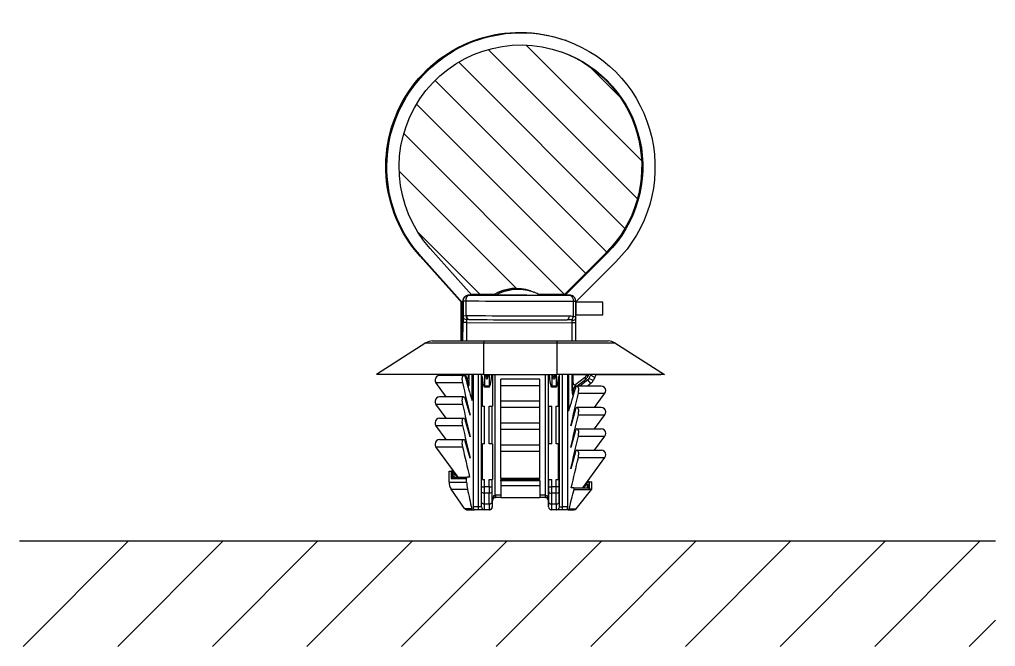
# Model space of a CAD drawing. Header units: inches. Extents: x 47316 to 59086, y 3141 to 11743.
# Drawn here: x 51487.24 to 51510.4, y 3615.92 to 3630.78 of the extents above; entities that cross this region are included whole.
import ezdxf

# ---------------------------------------------------------------- set-up
doc = ezdxf.new("R2010")
doc.units = ezdxf.units.IN
doc.header["$MEASUREMENT"] = 0

msp = doc.modelspace()

# ---------------------------------------------------------------- linework, layer by layer
at = {"color": 0, "lineweight": -2, "ltscale": 0.002326}
for p, q in [((51500.208, 3630.282), (51500.183, 3630.291)), ((51501.18, 3625.24), (51501.154, 3625.249))]:
    msp.add_line(p, q, dxfattribs=at)
at = {"color": 0, "lineweight": -2}
for p, q in [((51501.901, 3626.534), (51498.362, 3630.073)), ((51501.999, 3627.436), (51499.259, 3630.176)), ((51501.604, 3625.831), (51497.661, 3629.774)), ((51501.477, 3628.958), (51500.773, 3629.662)), ((51501.17, 3625.265), (51497.097, 3629.338)), ((51500.67, 3624.765), (51496.658, 3628.777)), ((51500.17, 3624.265), (51496.355, 3628.08)), ((51499.029, 3624.406), (51496.245, 3627.19)), ((51498.17, 3624.265), (51496.685, 3625.75)), ((51498.543, 3624.248), (51498.547, 3624.248)), ((51498.547, 3624.248), (51498.577, 3624.247)), ((51498.577, 3624.247), (51499.377, 3624.245)), ((51499.377, 3624.245), (51499.575, 3624.246)), ((51499.575, 3624.246), (51499.584, 3624.246)), ((51499.584, 3624.246), (51499.585, 3624.246)), ((51497.765, 3623.746), (51497.764, 3623.743)), ((51497.768, 3623.748), (51497.765, 3623.746)), ((51497.776, 3623.751), (51497.768, 3623.748)), ((51497.833, 3623.755), (51497.776, 3623.751)), ((51497.849, 3623.693), (51497.833, 3623.755)), ((51500.359, 3623.689), (51500.379, 3623.738)), ((51500.416, 3623.731), (51500.379, 3623.738)), ((51500.431, 3623.722), (51500.416, 3623.731)), ((51500.436, 3623.717), (51500.431, 3623.722)), ((51500.438, 3623.708), (51500.436, 3623.717)), ((51497.859, 3623.68), (51497.849, 3623.693)), ((51497.852, 3623.665), (51497.851, 3623.663)), ((51497.853, 3623.665), (51497.852, 3623.665)), ((51497.855, 3623.667), (51497.853, 3623.665)), ((51497.862, 3623.668), (51497.855, 3623.667)), ((51497.872, 3623.671), (51497.859, 3623.68)), ((51497.878, 3623.669), (51497.862, 3623.668)), ((51497.878, 3623.669), (51497.872, 3623.671)), ((51500.328, 3623.659), (51500.359, 3623.689)), ((51500.345, 3623.655), (51500.328, 3623.659)), ((51500.35, 3623.652), (51500.345, 3623.655)), ((51500.352, 3623.649), (51500.35, 3623.652)), ((51500.353, 3623.645), (51500.352, 3623.649)), ((51497.75, 3622.309), (51497.761, 3622.334)), ((51497.761, 3622.334), (51497.767, 3622.342)), ((51497.767, 3622.342), (51497.771, 3622.344)), ((51497.771, 3622.344), (51497.776, 3622.345)), ((51497.785, 3622.345), (51497.792, 3622.343)), ((51497.792, 3622.343), (51497.797, 3622.339)), ((51497.797, 3622.339), (51497.805, 3622.326)), ((51497.741, 3622.237), (51497.75, 3622.309)), ((51497.805, 3622.326), (51497.812, 3622.307)), ((51500.35, 3621.978), (51500.354, 3621.925)), ((51500.354, 3621.925), (51500.377, 3621.856)), ((51500.385, 3621.978), (51500.383, 3621.922)), ((51500.383, 3621.922), (51500.389, 3621.896)), ((51500.434, 3622.054), (51500.448, 3622.083)), ((51500.448, 3622.083), (51500.456, 3622.091)), ((51500.456, 3622.091), (51500.462, 3622.092)), ((51500.47, 3622.092), (51500.477, 3622.09)), ((51500.477, 3622.09), (51500.481, 3622.087)), ((51500.481, 3622.087), (51500.489, 3622.075)), ((51500.489, 3622.075), (51500.501, 3622.034)), ((51500.501, 3622.034), (51500.505, 3621.984)), ((51497.741, 3621.73), (51497.75, 3621.803)), ((51497.75, 3621.803), (51497.761, 3621.828)), ((51497.761, 3621.828), (51497.767, 3621.836)), ((51497.767, 3621.836), (51497.771, 3621.838)), ((51497.771, 3621.838), (51497.776, 3621.839)), ((51497.785, 3621.839), (51497.792, 3621.837)), ((51497.792, 3621.837), (51497.797, 3621.833)), ((51497.797, 3621.833), (51497.805, 3621.82)), ((51497.805, 3621.82), (51497.812, 3621.801)), ((51500.434, 3621.548), (51500.448, 3621.577)), ((51500.448, 3621.577), (51500.456, 3621.585)), ((51500.456, 3621.585), (51500.462, 3621.586)), ((51500.47, 3621.586), (51500.477, 3621.584)), ((51500.477, 3621.584), (51500.481, 3621.581)), ((51500.481, 3621.581), (51500.489, 3621.569)), ((51500.489, 3621.569), (51500.501, 3621.528)), ((51500.501, 3621.528), (51500.505, 3621.477)), ((51497.741, 3621.224), (51497.75, 3621.296)), ((51497.75, 3621.296), (51497.761, 3621.322)), ((51497.761, 3621.322), (51497.767, 3621.33)), ((51497.767, 3621.33), (51497.771, 3621.332)), ((51497.771, 3621.332), (51497.776, 3621.333)), ((51497.785, 3621.333), (51497.792, 3621.331)), ((51497.792, 3621.331), (51497.797, 3621.327)), ((51497.797, 3621.327), (51497.805, 3621.314)), ((51497.805, 3621.314), (51497.812, 3621.295)), ((51500.434, 3621.042), (51500.448, 3621.071)), ((51500.448, 3621.071), (51500.456, 3621.078)), ((51500.456, 3621.078), (51500.462, 3621.08)), ((51500.47, 3621.08), (51500.477, 3621.078)), ((51500.477, 3621.078), (51500.481, 3621.074)), ((51500.481, 3621.074), (51500.489, 3621.063)), ((51500.489, 3621.063), (51500.501, 3621.022)), ((51500.501, 3621.022), (51500.505, 3620.971)), ((51497.741, 3620.718), (51497.75, 3620.79)), ((51497.75, 3620.79), (51497.761, 3620.816)), ((51497.761, 3620.816), (51497.767, 3620.823)), ((51497.767, 3620.823), (51497.771, 3620.826)), ((51497.771, 3620.826), (51497.776, 3620.827)), ((51497.785, 3620.827), (51497.792, 3620.825)), ((51497.792, 3620.825), (51497.797, 3620.821)), ((51497.797, 3620.821), (51497.805, 3620.808)), ((51497.805, 3620.808), (51497.812, 3620.789)), ((51500.434, 3620.535), (51500.448, 3620.565)), ((51500.448, 3620.565), (51500.456, 3620.572)), ((51500.456, 3620.572), (51500.462, 3620.574)), ((51500.47, 3620.574), (51500.477, 3620.572)), ((51500.477, 3620.572), (51500.481, 3620.568)), ((51500.481, 3620.568), (51500.489, 3620.556)), ((51500.489, 3620.556), (51500.501, 3620.516)), ((51500.501, 3620.516), (51500.505, 3620.465)), ((51497.49, 3619.963), (51497.48, 3619.901)), ((51497.501, 3619.992), (51497.49, 3619.963)), ((51497.848, 3619.901), (51497.85, 3619.92)), ((51497.85, 3619.92), (51497.853, 3619.927)), ((51497.853, 3619.927), (51497.855, 3619.929)), ((51497.855, 3619.929), (51497.856, 3619.93)), ((51497.856, 3619.93), (51497.857, 3619.93)), ((51499.795, 3619.587), (51499.796, 3619.581)), ((51499.796, 3619.581), (51499.803, 3619.57)), ((51499.803, 3619.57), (51499.812, 3619.563)), ((51499.812, 3619.563), (51499.834, 3619.553)), ((51499.834, 3619.553), (51499.868, 3619.549)), ((51500.392, 3619.677), (51500.391, 3619.677)), ((51500.393, 3619.676), (51500.392, 3619.677)), ((51500.394, 3619.675), (51500.393, 3619.676)), ((51500.397, 3619.67), (51500.394, 3619.675)), ((51500.398, 3619.655), (51500.397, 3619.67)), ((51500.746, 3619.742), (51500.756, 3619.714)), ((51500.756, 3619.714), (51500.766, 3619.655)), ((51498.455, 3619.373), (51498.46, 3619.419)), ((51498.46, 3619.419), (51498.476, 3619.463)), ((51498.476, 3619.463), (51498.501, 3619.494)), ((51498.501, 3619.494), (51498.528, 3619.503)), ((51499.719, 3619.503), (51499.747, 3619.493)), ((51499.747, 3619.493), (51499.768, 3619.468)), ((51499.768, 3619.468), (51499.786, 3619.422)), ((51499.786, 3619.422), (51499.791, 3619.373)), ((51497.975, 3619.168), (51497.969, 3619.188)), ((51497.981, 3619.16), (51497.975, 3619.168)), ((51497.984, 3619.158), (51497.981, 3619.16)), ((51497.989, 3619.156), (51497.984, 3619.158)), ((51500.259, 3619.156), (51500.263, 3619.158)), ((51500.263, 3619.158), (51500.266, 3619.16)), ((51500.266, 3619.16), (51500.271, 3619.166)), ((51500.271, 3619.166), (51500.278, 3619.184))]:
    msp.add_line(p, q, dxfattribs=at)
at = {"color": 0, "lineweight": -2, "ltscale": 0.128185}
msp.add_line((51497.974, 3624.25), (51496.983, 3625.354), dxfattribs=at)
at = {"color": 0, "lineweight": -2, "ltscale": 0.002324}
msp.add_line((51496.768, 3625.16), (51496.743, 3625.17), dxfattribs=at)
at = {"color": 0, "lineweight": -2, "ltscale": 0.131315}
msp.add_line((51497.758, 3624.039), (51496.743, 3625.17), dxfattribs=at)
at = {"color": 0, "lineweight": -2, "ltscale": 0.128042}
msp.add_line((51497.758, 3624.058), (51496.768, 3625.16), dxfattribs=at)
at = {"color": 0, "lineweight": -2, "ltscale": 0.122596}
msp.add_line((51500.151, 3624.246), (51501.154, 3625.249), dxfattribs=at)
at = {"color": 0, "lineweight": -2, "ltscale": 0.121494}
msp.add_line((51500.185, 3624.246), (51501.18, 3625.24), dxfattribs=at)
at = {"color": 0, "lineweight": -2, "ltscale": 0.115497}
msp.add_line((51500.439, 3624.091), (51501.384, 3625.035), dxfattribs=at)
at = {"color": 0, "lineweight": -2, "ltscale": 0.054955}
msp.add_line((51497.903, 3624.25), (51498.539, 3624.249), dxfattribs=at)
at = {"color": 0, "lineweight": -2, "ltscale": 0.05492}
msp.add_line((51497.904, 3624.25), (51498.539, 3624.249), dxfattribs=at)
at = {"color": 0, "lineweight": -2, "ltscale": 0.000521}
msp.add_line((51497.904, 3624.25), (51497.909, 3624.248), dxfattribs=at)
at = {"color": 0, "lineweight": -2, "ltscale": 0.04711}
msp.add_line((51498.506, 3624.265), (51497.961, 3624.265), dxfattribs=at)
at = {"color": 0, "lineweight": -2, "ltscale": 0.04684}
msp.add_line((51498.505, 3624.261), (51497.963, 3624.262), dxfattribs=at)
at = {"color": 0, "lineweight": -2, "ltscale": 0.001876}
msp.add_line((51498.487, 3624.249), (51498.505, 3624.261), dxfattribs=at)
at = {"color": 0, "lineweight": -2, "ltscale": 0.000303}
for p, q in [((51498.502, 3624.262), (51498.505, 3624.261)), ((51498.539, 3624.249), (51498.543, 3624.248))]:
    msp.add_line(p, q, dxfattribs=at)
at = {"color": 0, "lineweight": -2, "ltscale": 0.003741}
msp.add_line((51499.363, 3624.347), (51499.404, 3624.332), dxfattribs=at)
at = {"color": 0, "lineweight": -2, "ltscale": 0.052695}
msp.add_line((51500.165, 3624.261), (51499.556, 3624.263), dxfattribs=at)
at = {"color": 0, "lineweight": -2, "ltscale": 0.051921}
msp.add_line((51500.163, 3624.259), (51499.562, 3624.26), dxfattribs=at)
at = {"color": 0, "lineweight": -2, "ltscale": 0.06117}
msp.add_line((51499.582, 3624.247), (51500.29, 3624.246), dxfattribs=at)
at = {"color": 0, "lineweight": -2, "ltscale": 0.061203}
msp.add_line((51499.582, 3624.247), (51500.29, 3624.246), dxfattribs=at)
at = {"color": 0, "lineweight": -2, "ltscale": 0.000438}
msp.add_line((51500.29, 3624.246), (51500.295, 3624.244), dxfattribs=at)
at = {"color": 0, "lineweight": -2, "ltscale": 0.001023}
msp.add_line((51500.338, 3624.238), (51500.327, 3624.241), dxfattribs=at)
at = {"color": 0, "lineweight": -2, "ltscale": 0.000475}
msp.add_line((51500.338, 3624.238), (51500.343, 3624.236), dxfattribs=at)
at = {"color": 0, "lineweight": -2, "ltscale": 0.027802}
msp.add_line((51497.718, 3623.76), (51497.719, 3624.082), dxfattribs=at)
at = {"color": 0, "lineweight": -2, "ltscale": 0.027842}
msp.add_line((51497.719, 3623.76), (51497.719, 3624.082), dxfattribs=at)
at = {"color": 0, "lineweight": -2, "ltscale": 0.041476}
msp.add_line((51497.726, 3624.074), (51497.725, 3623.594), dxfattribs=at)
at = {"color": 0, "lineweight": -2, "ltscale": 0.045205}
msp.add_line((51497.757, 3623.583), (51497.758, 3624.106), dxfattribs=at)
msp.add_line((51497.757, 3623.583), (51497.758, 3624.106), dxfattribs=at)
at = {"color": 0, "lineweight": -2, "ltscale": 0.000624}
msp.add_line((51497.758, 3624.106), (51497.765, 3624.104), dxfattribs=at)
at = {"color": 0, "lineweight": -2, "ltscale": 0.031128}
msp.add_line((51497.765, 3624.104), (51497.764, 3623.743), dxfattribs=at)
at = {"color": 0, "lineweight": -2, "ltscale": 0.030055}
msp.add_line((51497.833, 3623.755), (51497.834, 3624.103), dxfattribs=at)
at = {"color": 0, "lineweight": -2, "ltscale": 0.031158}
msp.add_line((51500.379, 3623.738), (51500.379, 3624.099), dxfattribs=at)
at = {"color": 0, "lineweight": -2, "ltscale": 0.03384}
msp.add_line((51500.438, 3623.708), (51500.439, 3624.1), dxfattribs=at)
at = {"color": 0}
for p, q in [((51501.077, 3624.079), (51500.438, 3624.079)), ((51500.438, 3624.079), (51500.438, 3623.777)), ((51501.077, 3623.777), (51501.077, 3624.079)), ((51500.438, 3623.777), (51501.077, 3623.777))]:
    msp.add_line(p, q, dxfattribs=at)
at = {"color": 0, "lineweight": -2, "ltscale": 0.000367}
msp.add_line((51497.719, 3623.756), (51497.718, 3623.76), dxfattribs=at)
at = {"color": 0, "lineweight": -2, "ltscale": 0.002074}
msp.add_line((51497.857, 3623.755), (51497.833, 3623.755), dxfattribs=at)
at = {"color": 0, "lineweight": -2, "ltscale": 0.03751}
msp.add_line((51497.719, 3623.162), (51497.72, 3623.596), dxfattribs=at)
at = {"color": 0, "lineweight": -2, "ltscale": 0.037518}
msp.add_line((51497.719, 3623.162), (51497.72, 3623.596), dxfattribs=at)
at = {"color": 0, "lineweight": -2, "ltscale": 0.001456}
for p, q in [((51497.72, 3623.613), (51497.72, 3623.596)), ((51497.72, 3623.613), (51497.72, 3623.596)), ((51497.762, 3623.581), (51497.762, 3623.598)), ((51497.85, 3623.58), (51497.85, 3623.597)), ((51500.352, 3623.576), (51500.352, 3623.593)), ((51500.437, 3623.577), (51500.437, 3623.594))]:
    msp.add_line(p, q, dxfattribs=at)
at = {"color": 0, "lineweight": -2, "ltscale": 0.037318}
msp.add_line((51497.724, 3623.163), (51497.725, 3623.594), dxfattribs=at)
at = {"color": 0, "lineweight": -2, "ltscale": 0.036329}
msp.add_line((51497.756, 3623.163), (51497.757, 3623.583), dxfattribs=at)
at = {"color": 0, "lineweight": -2, "ltscale": 0.03633}
msp.add_line((51497.756, 3623.163), (51497.757, 3623.583), dxfattribs=at)
at = {"color": 0, "lineweight": -2, "ltscale": 0.036176}
msp.add_line((51497.761, 3623.163), (51497.762, 3623.581), dxfattribs=at)
at = {"color": 0, "lineweight": -2, "ltscale": 0.216211}
msp.add_line((51497.85, 3623.597), (51500.352, 3623.593), dxfattribs=at)
at = {"color": 0, "lineweight": -2, "ltscale": 0.036194}
msp.add_line((51497.85, 3623.162), (51497.85, 3623.58), dxfattribs=at)
at = {"color": 0, "lineweight": -2, "ltscale": 0.001982}
msp.add_line((51497.901, 3623.669), (51497.878, 3623.669), dxfattribs=at)
at = {"color": 0, "lineweight": -2, "ltscale": 0.000119}
msp.add_line((51497.9, 3623.669), (51497.901, 3623.669), dxfattribs=at)
at = {"color": 0, "lineweight": -2, "ltscale": 0.000114}
msp.add_line((51500.233, 3623.665), (51500.232, 3623.665), dxfattribs=at)
at = {"color": 0, "lineweight": -2, "ltscale": 0.035764}
msp.add_line((51500.351, 3623.163), (51500.352, 3623.576), dxfattribs=at)
at = {"color": 0, "lineweight": -2, "ltscale": 0.035803}
msp.add_line((51500.436, 3623.163), (51500.437, 3623.577), dxfattribs=at)
at = {"color": 0, "lineweight": -2, "ltscale": 0.009642}
msp.add_line((51500.437, 3623.594), (51500.438, 3623.705), dxfattribs=at)
at = {"color": 0, "lineweight": -2, "ltscale": 0.000239}
msp.add_line((51500.438, 3623.708), (51500.438, 3623.705), dxfattribs=at)
at = {"color": 0, "lineweight": -2, "ltscale": 0.120668}
for p, q in [((51496.883, 3623.117), (51495.705, 3622.367)), ((51501.364, 3623.117), (51502.541, 3622.367))]:
    msp.add_line(p, q, dxfattribs=at)
at = {"color": 0, "lineweight": -2, "ltscale": 0.118646}
for p, q in [((51496.883, 3623.117), (51498.255, 3623.117)), ((51499.991, 3623.117), (51501.364, 3623.117))]:
    msp.add_line(p, q, dxfattribs=at)
at = {"color": 0, "lineweight": -2, "ltscale": 0.062929}
msp.add_line((51497.038, 3623.163), (51497.766, 3623.163), dxfattribs=at)
at = {"color": 0, "lineweight": -2, "ltscale": 0.006309}
msp.add_line((51497.85, 3623.162), (51497.923, 3623.163), dxfattribs=at)
at = {"color": 0, "lineweight": -2, "ltscale": 0.02877}
msp.add_line((51497.923, 3623.163), (51498.255, 3623.163), dxfattribs=at)
at = {"color": 0, "lineweight": -2, "ltscale": 0.003915}
for p, q in [((51498.255, 3623.163), (51498.255, 3623.117)), ((51499.991, 3623.163), (51499.991, 3623.117))]:
    msp.add_line(p, q, dxfattribs=at)
at = {"color": 0, "lineweight": -2, "ltscale": 0.15}
for p, q in [((51498.255, 3623.163), (51499.991, 3623.163)), ((51498.255, 3623.117), (51499.991, 3623.117)), ((51498.255, 3622.367), (51499.991, 3622.367))]:
    msp.add_line(p, q, dxfattribs=at)
at = {"color": 0, "lineweight": -2, "ltscale": 0.064835}
for p, q in [((51498.255, 3622.367), (51498.255, 3623.117)), ((51499.991, 3623.117), (51499.991, 3622.367))]:
    msp.add_line(p, q, dxfattribs=at)
at = {"color": 0, "lineweight": -2, "ltscale": 0.105212}
msp.add_line((51499.991, 3623.163), (51501.208, 3623.163), dxfattribs=at)
at = {"color": 0, "lineweight": -2, "ltscale": 0.220416}
for p, q in [((51498.255, 3622.367), (51495.705, 3622.367)), ((51502.541, 3622.367), (51499.991, 3622.367))]:
    msp.add_line(p, q, dxfattribs=at)
at = {"color": 0, "lineweight": -2, "ltscale": 0.049155}
for p, q in [((51497.776, 3622.345), (51497.207, 3622.345)), ((51501.039, 3622.092), (51500.47, 3622.092)), ((51497.776, 3621.839), (51497.207, 3621.839)), ((51501.039, 3621.586), (51500.47, 3621.586))]:
    msp.add_line(p, q, dxfattribs=at)
at = {"color": 0, "lineweight": -2, "ltscale": 0.003116}
for p, q in [((51497.476, 3622.367), (51497.505, 3622.345)), ((51497.669, 3622.367), (51497.697, 3622.345))]:
    msp.add_line(p, q, dxfattribs=at)
at = {"color": 0, "lineweight": -2, "ltscale": 0.003115}
msp.add_line((51497.741, 3622.367), (51497.77, 3622.345), dxfattribs=at)
at = {"color": 0, "lineweight": -2, "ltscale": 0.00072}
for p, q in [((51497.776, 3622.345), (51497.785, 3622.345)), ((51500.47, 3622.092), (51500.462, 3622.092)), ((51497.776, 3621.839), (51497.785, 3621.839)), ((51500.47, 3621.586), (51500.462, 3621.586)), ((51497.776, 3621.333), (51497.785, 3621.333)), ((51500.47, 3621.08), (51500.462, 3621.08)), ((51497.776, 3620.827), (51497.785, 3620.827)), ((51500.47, 3620.574), (51500.462, 3620.574))]:
    msp.add_line(p, q, dxfattribs=at)
at = {"color": 0, "lineweight": -2, "ltscale": 0.006281}
msp.add_line((51497.896, 3622.367), (51497.896, 3622.295), dxfattribs=at)
at = {"color": 0, "lineweight": -2, "ltscale": 0.0534}
msp.add_line((51497.976, 3621.749), (51497.976, 3622.367), dxfattribs=at)
at = {"color": 0, "lineweight": -2, "ltscale": 0.27125}
for p, q in [((51498.01, 3619.229), (51498.01, 3622.367)), ((51498.126, 3619.229), (51498.126, 3622.367)), ((51498.198, 3619.229), (51498.198, 3622.367)), ((51500.048, 3619.229), (51500.048, 3622.367)), ((51500.121, 3619.229), (51500.121, 3622.367)), ((51500.237, 3622.367), (51500.237, 3619.229))]:
    msp.add_line(p, q, dxfattribs=at)
at = {"color": 0, "lineweight": -2, "ltscale": 0.023305}
for p, q in [((51498.203, 3622.367), (51498.203, 3622.098)), ((51500.044, 3622.367), (51500.044, 3622.098))]:
    msp.add_line(p, q, dxfattribs=at)
at = {"color": 0, "lineweight": -2, "ltscale": 0.023871}
for p, q in [((51498.275, 3622.367), (51498.275, 3622.091)), ((51498.378, 3622.367), (51498.379, 3622.091)), ((51499.868, 3622.367), (51499.868, 3622.091)), ((51499.971, 3622.367), (51499.972, 3622.091))]:
    msp.add_line(p, q, dxfattribs=at)
at = {"color": 0, "lineweight": -2, "ltscale": 0.006077}
for p, q in [((51498.298, 3622.367), (51498.309, 3622.298)), ((51498.355, 3622.367), (51498.345, 3622.298)), ((51499.891, 3622.367), (51499.902, 3622.298)), ((51499.948, 3622.367), (51499.938, 3622.298))]:
    msp.add_line(p, q, dxfattribs=at)
at = {"color": 0, "lineweight": -2, "ltscale": 0.00601}
for p, q in [((51498.309, 3622.367), (51498.309, 3622.298)), ((51498.345, 3622.367), (51498.345, 3622.298)), ((51499.902, 3622.298), (51499.902, 3622.367)), ((51499.938, 3622.298), (51499.938, 3622.367))]:
    msp.add_line(p, q, dxfattribs=at)
at = {"color": 0, "lineweight": -2, "ltscale": 0.065}
for p, q in [((51498.459, 3622.367), (51498.459, 3621.615)), ((51499.788, 3621.615), (51499.788, 3622.367))]:
    msp.add_line(p, q, dxfattribs=at)
at = {"color": 0, "lineweight": -2, "ltscale": 0.247501}
for p, q in [((51498.528, 3619.503), (51498.528, 3622.367)), ((51499.719, 3619.503), (51499.719, 3622.367))]:
    msp.add_line(p, q, dxfattribs=at)
at = {"color": 0, "lineweight": -2, "ltscale": 0.075275}
msp.add_line((51500.271, 3621.496), (51500.271, 3622.367), dxfattribs=at)
at = {"color": 0, "lineweight": -2, "ltscale": 0.027232}
msp.add_line((51500.35, 3622.052), (51500.35, 3622.367), dxfattribs=at)
at = {"color": 0, "lineweight": -2, "ltscale": 0.017291}
msp.add_line((51500.372, 3622.167), (51500.372, 3622.367), dxfattribs=at)
at = {"color": 0, "lineweight": -2, "ltscale": 0.028403}
msp.add_line((51500.372, 3622.367), (51500.7, 3622.367), dxfattribs=at)
at = {"color": 0, "lineweight": -2, "ltscale": 0.002123}
msp.add_line((51500.686, 3622.339), (51500.697, 3622.361), dxfattribs=at)
at = {"color": 0, "lineweight": -2, "ltscale": 0.00375}
for p, q in [((51500.724, 3622.319), (51500.686, 3622.339)), ((51500.697, 3622.361), (51500.736, 3622.341)), ((51500.647, 3622.293), (51500.674, 3622.259))]:
    msp.add_line(p, q, dxfattribs=at)
at = {"color": 0, "lineweight": -2, "ltscale": 0.002122}
msp.add_line((51500.724, 3622.319), (51500.736, 3622.341), dxfattribs=at)
at = {"color": 0, "lineweight": -2, "ltscale": 0.007319}
msp.add_line((51500.789, 3622.349), (51500.749, 3622.274), dxfattribs=at)
at = {"color": 0, "lineweight": -2, "ltscale": 0.01}
for p, q in [((51500.891, 3622.295), (51500.789, 3622.349)), ((51500.794, 3622.151), (51500.722, 3622.242))]:
    msp.add_line(p, q, dxfattribs=at)
at = {"color": 0, "lineweight": -2, "ltscale": 0.133354}
msp.add_line((51500.915, 3622.367), (51502.458, 3622.367), dxfattribs=at)
at = {"color": 0, "lineweight": -2, "ltscale": 0.05435}
for p, q in [((51497.119, 3622.173), (51497.748, 3622.173)), ((51500.498, 3621.92), (51501.127, 3621.92)), ((51497.119, 3621.666), (51497.748, 3621.666)), ((51500.498, 3621.413), (51501.127, 3621.413)), ((51497.119, 3621.16), (51497.748, 3621.16)), ((51500.498, 3620.907), (51501.127, 3620.907)), ((51497.119, 3620.654), (51497.748, 3620.654)), ((51500.498, 3620.401), (51501.127, 3620.401))]:
    msp.add_line(p, q, dxfattribs=at)
at = {"color": 0, "lineweight": -2, "ltscale": 0.03562}
for p, q in [((51497.361, 3621.839), (51497.119, 3622.173)), ((51500.885, 3621.586), (51501.127, 3621.92)), ((51497.361, 3621.333), (51497.119, 3621.666)), ((51500.885, 3621.08), (51501.127, 3621.413)), ((51497.361, 3620.827), (51497.119, 3621.16)), ((51500.885, 3620.574), (51501.127, 3620.907))]:
    msp.add_line(p, q, dxfattribs=at)
at = {"color": 0, "lineweight": -2, "ltscale": 0.005624}
msp.add_line((51497.81, 3622.315), (51497.862, 3622.276), dxfattribs=at)
at = {"color": 0, "lineweight": -2, "ltscale": 0.00342}
msp.add_line((51497.83, 3622.246), (51497.862, 3622.222), dxfattribs=at)
at = {"color": 0, "lineweight": -2, "ltscale": 0.001182}
msp.add_line((51497.862, 3622.276), (51497.856, 3622.289), dxfattribs=at)
at = {"color": 0, "lineweight": -2, "ltscale": 0.004696}
for p, q in [((51497.862, 3622.276), (51497.862, 3622.222)), ((51497.897, 3622.276), (51497.897, 3622.222))]:
    msp.add_line(p, q, dxfattribs=at)
at = {"color": 0, "lineweight": -2, "ltscale": 0.003053}
for p, q in [((51497.862, 3622.276), (51497.897, 3622.276)), ((51497.862, 3622.222), (51497.897, 3622.222)), ((51500.385, 3622.033), (51500.35, 3622.033)), ((51500.35, 3621.978), (51500.385, 3621.978))]:
    msp.add_line(p, q, dxfattribs=at)
at = {"color": 0, "lineweight": -2, "ltscale": 0.001675}
msp.add_line((51497.864, 3622.203), (51497.862, 3622.222), dxfattribs=at)
at = {"color": 0, "lineweight": -2, "ltscale": 0.001242}
msp.add_line((51497.896, 3622.107), (51497.882, 3622.107), dxfattribs=at)
at = {"color": 0, "lineweight": -2, "ltscale": 0.001587}
msp.add_line((51497.897, 3622.276), (51497.896, 3622.295), dxfattribs=at)
at = {"color": 0, "lineweight": -2, "ltscale": 0.002025}
msp.add_line((51497.896, 3622.198), (51497.897, 3622.222), dxfattribs=at)
at = {"color": 0, "lineweight": -2, "ltscale": 0.007914}
msp.add_line((51497.896, 3622.198), (51497.896, 3622.107), dxfattribs=at)
at = {"color": 0, "lineweight": -2, "ltscale": 0.002829}
for p, q in [((51498.203, 3622.098), (51498.203, 3622.065)), ((51500.044, 3622.098), (51500.044, 3622.065))]:
    msp.add_line(p, q, dxfattribs=at)
at = {"color": 0, "lineweight": -2, "ltscale": 0.060509}
for p, q in [((51498.224, 3621.615), (51498.224, 3622.315)), ((51500.023, 3622.315), (51500.023, 3621.615))]:
    msp.add_line(p, q, dxfattribs=at)
at = {"color": 0, "lineweight": -2, "ltscale": 0.001342}
for p, q in [((51498.66, 3622.241), (51498.66, 3622.256)), ((51499.586, 3622.241), (51499.586, 3622.256)), ((51498.66, 3621.72), (51498.66, 3621.735)), ((51499.586, 3621.72), (51499.586, 3621.735)), ((51498.66, 3621.199), (51498.66, 3621.215)), ((51499.586, 3621.199), (51499.586, 3621.215)), ((51498.66, 3620.679), (51498.66, 3620.694)), ((51499.586, 3620.679), (51499.586, 3620.694))]:
    msp.add_line(p, q, dxfattribs=at)
at = {"color": 0, "lineweight": -2, "ltscale": 0.079999}
for p, q in [((51499.586, 3622.256), (51498.66, 3622.256)), ((51499.586, 3622.1), (51498.66, 3622.1)), ((51499.586, 3621.735), (51498.66, 3621.735)), ((51499.586, 3621.58), (51498.66, 3621.58)), ((51499.586, 3621.215), (51498.66, 3621.215)), ((51499.586, 3621.059), (51498.66, 3621.059)), ((51499.586, 3620.694), (51498.66, 3620.694)), ((51499.586, 3620.538), (51498.66, 3620.538)), ((51499.586, 3619.897), (51498.66, 3619.897)), ((51499.586, 3619.88), (51498.66, 3619.88)), ((51499.586, 3619.843), (51498.66, 3619.843)), ((51498.66, 3619.735), (51499.586, 3619.735)), ((51498.66, 3619.446), (51499.586, 3619.446))]:
    msp.add_line(p, q, dxfattribs=at)
at = {"color": 0, "lineweight": -2, "ltscale": 0.012116}
for p, q in [((51498.66, 3622.1), (51498.66, 3622.241)), ((51499.586, 3622.1), (51499.586, 3622.241)), ((51498.66, 3621.58), (51498.66, 3621.72)), ((51499.586, 3621.58), (51499.586, 3621.72)), ((51498.66, 3621.059), (51498.66, 3621.199)), ((51499.586, 3621.059), (51499.586, 3621.199)), ((51498.66, 3620.538), (51498.66, 3620.679)), ((51499.586, 3620.538), (51499.586, 3620.679))]:
    msp.add_line(p, q, dxfattribs=at)
at = {"color": 0, "lineweight": -2, "ltscale": 0.055446}
for p, q in [((51498.66, 3621.459), (51498.66, 3622.1)), ((51498.66, 3620.938), (51498.66, 3621.58)), ((51498.66, 3619.897), (51498.66, 3620.538)), ((51499.586, 3619.897), (51499.586, 3620.538))]:
    msp.add_line(p, q, dxfattribs=at)
at = {"color": 0, "lineweight": -2, "ltscale": 0.031538}
for p, q in [((51499.586, 3621.736), (51499.586, 3622.1)), ((51499.586, 3621.215), (51499.586, 3621.58)), ((51499.586, 3620.694), (51499.586, 3621.059))]:
    msp.add_line(p, q, dxfattribs=at)
at = {"color": 0, "lineweight": -2, "ltscale": 0.022526}
msp.add_line((51500.442, 3622.133), (51500.647, 3622.293), dxfattribs=at)
at = {"color": 0, "lineweight": -2, "ltscale": 0.023425}
msp.add_line((51500.46, 3622.092), (51500.674, 3622.259), dxfattribs=at)
at = {"color": 0, "lineweight": -2, "ltscale": 0.020996}
msp.add_line((51500.722, 3622.242), (51500.531, 3622.092), dxfattribs=at)
at = {"color": 0, "lineweight": -2, "ltscale": 0.008197}
msp.add_line((51500.794, 3622.151), (51500.719, 3622.092), dxfattribs=at)
at = {"color": 0, "lineweight": -2, "ltscale": 0.010001}
msp.add_line((51500.852, 3622.22), (51500.749, 3622.274), dxfattribs=at)
at = {"color": 0, "lineweight": -2, "ltscale": 0.007318}
msp.add_line((51500.891, 3622.295), (51500.852, 3622.22), dxfattribs=at)
at = {"color": 0, "lineweight": -2, "ltscale": 0.204189}
for p, q in [((51498.203, 3619.702), (51498.203, 3622.065)), ((51500.044, 3619.702), (51500.044, 3622.065))]:
    msp.add_line(p, q, dxfattribs=at)
at = {"color": 0, "lineweight": -2, "ltscale": 0.001822}
for p, q in [((51498.224, 3622.065), (51498.203, 3622.065)), ((51500.023, 3622.065), (51500.044, 3622.065))]:
    msp.add_line(p, q, dxfattribs=at)
at = {"color": 0, "lineweight": -2, "ltscale": 0.002539}
for p, q in [((51498.275, 3622.065), (51498.262, 3622.091)), ((51498.379, 3622.065), (51498.392, 3622.091)), ((51499.868, 3622.065), (51499.855, 3622.091)), ((51499.972, 3622.065), (51499.985, 3622.091))]:
    msp.add_line(p, q, dxfattribs=at)
at = {"color": 0, "lineweight": -2, "ltscale": 0.002263}
for p, q in [((51498.275, 3622.091), (51498.275, 3622.065)), ((51498.379, 3622.091), (51498.379, 3622.065)), ((51499.868, 3622.091), (51499.868, 3622.065)), ((51499.972, 3622.091), (51499.972, 3622.065))]:
    msp.add_line(p, q, dxfattribs=at)
at = {"color": 0, "lineweight": -2, "ltscale": 0.008961}
for p, q in [((51498.379, 3622.091), (51498.275, 3622.091)), ((51499.972, 3622.091), (51499.868, 3622.091)), ((51499.972, 3622.065), (51499.868, 3622.065))]:
    msp.add_line(p, q, dxfattribs=at)
at = {"color": 0, "lineweight": -2, "ltscale": 0.008963}
for p, q in [((51498.379, 3622.065), (51498.275, 3622.065)), ((51498.379, 3619.702), (51498.275, 3619.702))]:
    msp.add_line(p, q, dxfattribs=at)
at = {"color": 0, "lineweight": -2, "ltscale": 0.00161}
msp.add_line((51500.35, 3622.052), (51500.35, 3622.033), dxfattribs=at)
at = {"color": 0, "lineweight": -2, "ltscale": 0.004758}
for p, q in [((51500.35, 3621.978), (51500.35, 3622.033)), ((51500.385, 3621.978), (51500.385, 3622.033))]:
    msp.add_line(p, q, dxfattribs=at)
at = {"color": 0, "lineweight": -2, "ltscale": 0.006692}
msp.add_line((51500.385, 3622.033), (51500.446, 3622.081), dxfattribs=at)
at = {"color": 0, "lineweight": -2, "ltscale": 0.001213}
msp.add_line((51500.39, 3622.047), (51500.385, 3622.033), dxfattribs=at)
at = {"color": 0, "lineweight": -2, "ltscale": 0.003911}
msp.add_line((51500.421, 3622.006), (51500.385, 3621.978), dxfattribs=at)
at = {"color": 0, "lineweight": -2, "ltscale": 0.036246}
for p, q in [((51497.929, 3621.398), (51497.812, 3621.801)), ((51500.434, 3621.548), (51500.317, 3621.145)), ((51497.929, 3620.892), (51497.812, 3621.295)), ((51500.434, 3621.042), (51500.317, 3620.639)), ((51497.929, 3620.386), (51497.812, 3620.789)), ((51500.434, 3620.535), (51500.317, 3620.133))]:
    msp.add_line(p, q, dxfattribs=at)
at = {"color": 0, "lineweight": -2, "ltscale": 0.004428}
for p, q in [((51498.224, 3621.615), (51498.275, 3621.615)), ((51499.972, 3621.615), (51500.023, 3621.615)), ((51498.275, 3620.724), (51498.224, 3620.724)), ((51500.023, 3620.724), (51499.972, 3620.724)), ((51498.224, 3619.88), (51498.275, 3619.88)), ((51499.972, 3619.88), (51500.023, 3619.88))]:
    msp.add_line(p, q, dxfattribs=at)
at = {"color": 0, "lineweight": -2, "ltscale": 0.076974}
for p, q in [((51498.275, 3620.724), (51498.275, 3621.615)), ((51498.379, 3620.724), (51498.379, 3621.615)), ((51498.451, 3620.724), (51498.451, 3621.615)), ((51498.455, 3620.724), (51498.455, 3621.615)), ((51499.791, 3620.724), (51499.791, 3621.615)), ((51499.796, 3620.724), (51499.796, 3621.615)), ((51499.868, 3620.724), (51499.868, 3621.615)), ((51499.972, 3620.724), (51499.972, 3621.615))]:
    msp.add_line(p, q, dxfattribs=at)
at = {"color": 0, "lineweight": -2, "ltscale": 0.006929}
for p, q in [((51498.379, 3621.615), (51498.459, 3621.615)), ((51499.788, 3621.615), (51499.868, 3621.615)), ((51498.459, 3620.724), (51498.379, 3620.724)), ((51499.868, 3620.724), (51499.788, 3620.724)), ((51498.379, 3619.88), (51498.459, 3619.88)), ((51499.788, 3619.88), (51499.868, 3619.88))]:
    msp.add_line(p, q, dxfattribs=at)
at = {"color": 0, "lineweight": -2, "ltscale": 0.049174}
for p, q in [((51497.207, 3621.333), (51497.776, 3621.333)), ((51500.47, 3621.08), (51501.039, 3621.08)), ((51497.207, 3620.827), (51497.776, 3620.827)), ((51500.47, 3620.574), (51501.039, 3620.574))]:
    msp.add_line(p, q, dxfattribs=at)
at = {"color": 0, "lineweight": -2, "ltscale": 0.055445}
msp.add_line((51498.66, 3620.418), (51498.66, 3621.059), dxfattribs=at)
at = {"color": 0, "lineweight": -2, "ltscale": 0.073026}
for p, q in [((51498.224, 3619.88), (51498.224, 3620.724)), ((51498.459, 3620.724), (51498.459, 3619.88)), ((51499.788, 3619.88), (51499.788, 3620.724)), ((51500.023, 3620.724), (51500.023, 3619.88))]:
    msp.add_line(p, q, dxfattribs=at)
at = {"color": 0, "lineweight": -2, "ltscale": 0.077129}
for p, q in [((51497.644, 3619.932), (51497.119, 3620.654)), ((51500.603, 3619.679), (51501.127, 3620.401))]:
    msp.add_line(p, q, dxfattribs=at)
at = {"color": 0, "lineweight": -2, "ltscale": 0.004233}
for p, q in [((51497.431, 3620.075), (51497.48, 3620.075)), ((51500.766, 3619.822), (51500.815, 3619.822))]:
    msp.add_line(p, q, dxfattribs=at)
at = {"color": 0, "lineweight": -2, "ltscale": 0.022501}
msp.add_line((51497.431, 3619.814), (51497.431, 3620.075), dxfattribs=at)
at = {"color": 0, "lineweight": -2, "ltscale": 0.015}
msp.add_line((51497.48, 3620.075), (51497.48, 3619.901), dxfattribs=at)
at = {"color": 0, "lineweight": -2, "ltscale": 0.001788}
for p, q in [((51497.501, 3620.075), (51497.48, 3620.075)), ((51500.766, 3619.822), (51500.746, 3619.822))]:
    msp.add_line(p, q, dxfattribs=at)
at = {"color": 0, "lineweight": -2, "ltscale": 0.000575}
for p, q in [((51497.507, 3620.075), (51497.501, 3620.075)), ((51500.739, 3619.822), (51500.746, 3619.822))]:
    msp.add_line(p, q, dxfattribs=at)
at = {"color": 0, "lineweight": -2, "ltscale": 0.007133}
msp.add_line((51497.501, 3620.075), (51497.501, 3619.992), dxfattribs=at)
at = {"color": 0, "lineweight": -2, "ltscale": 0.006754}
for p, q in [((51497.571, 3620.002), (51497.525, 3620.066)), ((51500.675, 3619.749), (51500.721, 3619.813))]:
    msp.add_line(p, q, dxfattribs=at)
at = {"color": 0, "lineweight": -2, "ltscale": 0.03604}
msp.add_line((51497.431, 3619.814), (51497.848, 3619.814), dxfattribs=at)
at = {"color": 0, "lineweight": -2, "ltscale": 0.031807}
msp.add_line((51497.48, 3619.901), (51497.848, 3619.901), dxfattribs=at)
at = {"color": 0, "lineweight": -2, "ltscale": 0.00613}
msp.add_line((51497.529, 3619.927), (51497.501, 3619.992), dxfattribs=at)
at = {"color": 0, "lineweight": -2, "ltscale": 0.00625}
for p, q in [((51497.551, 3619.93), (51497.551, 3620.002)), ((51498.203, 3619.702), (51498.275, 3619.702)), ((51498.379, 3619.702), (51498.451, 3619.702)), ((51500.044, 3619.702), (51499.972, 3619.702)), ((51500.704, 3619.749), (51500.704, 3619.677)), ((51498.126, 3619.156), (51498.126, 3619.229)), ((51498.198, 3619.229), (51498.126, 3619.229)), ((51500.048, 3619.229), (51500.121, 3619.229)), ((51500.121, 3619.156), (51500.121, 3619.229))]:
    msp.add_line(p, q, dxfattribs=at)
at = {"color": 0, "lineweight": -2, "ltscale": 0.001775}
msp.add_line((51497.571, 3620.002), (51497.551, 3620.002), dxfattribs=at)
at = {"color": 0, "lineweight": -2, "ltscale": 0.026512}
msp.add_line((51497.551, 3619.93), (51497.857, 3619.93), dxfattribs=at)
at = {"color": 0, "lineweight": -2, "ltscale": 0.004541}
for p, q in [((51497.571, 3620.002), (51497.602, 3619.96)), ((51500.675, 3619.749), (51500.644, 3619.707))]:
    msp.add_line(p, q, dxfattribs=at)
at = {"color": 0, "lineweight": -2, "ltscale": 0.0075}
msp.add_line((51497.848, 3619.814), (51497.848, 3619.901), dxfattribs=at)
at = {"color": 0, "lineweight": -2, "ltscale": 0.005188}
msp.add_line((51497.917, 3619.93), (51497.857, 3619.93), dxfattribs=at)
at = {"color": 0, "lineweight": -2, "ltscale": 0.015323}
for p, q in [((51498.275, 3619.702), (51498.275, 3619.88)), ((51498.379, 3619.702), (51498.379, 3619.88)), ((51498.451, 3619.702), (51498.451, 3619.88)), ((51499.796, 3619.702), (51499.796, 3619.88)), ((51499.868, 3619.702), (51499.868, 3619.88)), ((51499.972, 3619.702), (51499.972, 3619.88))]:
    msp.add_line(p, q, dxfattribs=at)
at = {"color": 0, "lineweight": -2, "ltscale": 0.04375}
for p, q in [((51498.455, 3619.373), (51498.455, 3619.88)), ((51499.791, 3619.373), (51499.791, 3619.88))]:
    msp.add_line(p, q, dxfattribs=at)
at = {"color": 0, "lineweight": -2, "ltscale": 0.003175}
for p, q in [((51498.66, 3619.843), (51498.66, 3619.88)), ((51499.586, 3619.843), (51499.586, 3619.88))]:
    msp.add_line(p, q, dxfattribs=at)
at = {"color": 0, "lineweight": -2, "ltscale": 0.009325}
for p, q in [((51498.66, 3619.843), (51498.66, 3619.735)), ((51499.586, 3619.843), (51499.586, 3619.735))]:
    msp.add_line(p, q, dxfattribs=at)
at = {"color": 0, "lineweight": -2, "ltscale": 0.00692}
msp.add_line((51500.746, 3619.822), (51500.746, 3619.742), dxfattribs=at)
at = {"color": 0, "lineweight": -2, "ltscale": 0.014405}
msp.add_line((51500.766, 3619.655), (51500.766, 3619.822), dxfattribs=at)
at = {"color": 0, "lineweight": -2, "ltscale": 0.01507}
msp.add_line((51500.815, 3619.647), (51500.815, 3619.822), dxfattribs=at)
at = {"color": 0, "lineweight": -2, "ltscale": 0.033061}
msp.add_line((51497.482, 3619.651), (51497.864, 3619.651), dxfattribs=at)
at = {"color": 0, "lineweight": -2, "ltscale": 0.04854}
msp.add_line((51497.8, 3619.188), (51497.482, 3619.651), dxfattribs=at)
at = {"color": 0, "lineweight": -2, "ltscale": 0.022177}
for p, q in [((51498.201, 3619.331), (51498.202, 3619.587)), ((51498.273, 3619.292), (51498.275, 3619.549)), ((51498.38, 3619.292), (51498.379, 3619.549)), ((51498.453, 3619.331), (51498.451, 3619.587)), ((51499.794, 3619.331), (51499.795, 3619.587)), ((51499.866, 3619.292), (51499.868, 3619.549)), ((51499.973, 3619.292), (51499.972, 3619.549)), ((51500.046, 3619.331), (51500.044, 3619.587))]:
    msp.add_line(p, q, dxfattribs=at)
at = {"color": 0, "lineweight": -2, "ltscale": 0.009936}
for p, q in [((51498.202, 3619.587), (51498.203, 3619.702)), ((51498.451, 3619.587), (51498.451, 3619.702)), ((51499.795, 3619.587), (51499.796, 3619.702)), ((51500.044, 3619.587), (51500.044, 3619.702))]:
    msp.add_line(p, q, dxfattribs=at)
at = {"color": 0, "lineweight": -2, "ltscale": 0.013248}
for p, q in [((51498.275, 3619.549), (51498.275, 3619.702)), ((51499.868, 3619.549), (51499.868, 3619.702)), ((51499.972, 3619.549), (51499.972, 3619.702))]:
    msp.add_line(p, q, dxfattribs=at)
at = {"color": 0, "lineweight": -2, "ltscale": 0.009013}
for p, q in [((51498.379, 3619.549), (51498.275, 3619.549)), ((51499.972, 3619.549), (51499.868, 3619.549))]:
    msp.add_line(p, q, dxfattribs=at)
at = {"color": 0, "lineweight": -2, "ltscale": 0.025}
for p, q in [((51498.66, 3619.735), (51498.66, 3619.446)), ((51499.586, 3619.735), (51499.586, 3619.446))]:
    msp.add_line(p, q, dxfattribs=at)
at = {"color": 0, "lineweight": -2, "ltscale": 0.006224}
msp.add_line((51499.796, 3619.702), (51499.868, 3619.702), dxfattribs=at)
at = {"color": 0, "lineweight": -2, "ltscale": 0.008989}
msp.add_line((51499.972, 3619.702), (51499.868, 3619.702), dxfattribs=at)
at = {"color": 0, "lineweight": -2, "ltscale": 0.00538}
msp.add_line((51500.391, 3619.677), (51500.329, 3619.677), dxfattribs=at)
at = {"color": 0, "lineweight": -2, "ltscale": 0.026994}
msp.add_line((51500.391, 3619.677), (51500.704, 3619.677), dxfattribs=at)
at = {"color": 0, "lineweight": -2, "ltscale": 0.031023}
msp.add_line((51500.397, 3619.641), (51500.756, 3619.641), dxfattribs=at)
at = {"color": 0, "lineweight": -2, "ltscale": 0.051201}
msp.add_line((51500.447, 3619.184), (51500.815, 3619.647), dxfattribs=at)
at = {"color": 0, "lineweight": -2, "ltscale": 0.002449}
msp.add_line((51500.704, 3619.749), (51500.675, 3619.749), dxfattribs=at)
at = {"color": 0, "lineweight": -2, "ltscale": 0.006151}
msp.add_line((51500.746, 3619.742), (51500.72, 3619.675), dxfattribs=at)
at = {"color": 0, "lineweight": -2, "ltscale": 0.000686}
msp.add_line((51500.756, 3619.641), (51500.761, 3619.647), dxfattribs=at)
at = {"color": 0, "lineweight": -2, "ltscale": 0.000473}
msp.add_line((51500.761, 3619.655), (51500.766, 3619.655), dxfattribs=at)
at = {"color": 0, "lineweight": -2, "ltscale": 0.000665}
msp.add_line((51500.761, 3619.647), (51500.761, 3619.655), dxfattribs=at)
at = {"color": 0, "lineweight": -2, "ltscale": 0.004706}
msp.add_line((51500.761, 3619.647), (51500.815, 3619.647), dxfattribs=at)
at = {"color": 0, "lineweight": -2, "ltscale": 0.0125}
for p, q in [((51498.458, 3619.229), (51498.458, 3619.373)), ((51499.789, 3619.229), (51499.789, 3619.373))]:
    msp.add_line(p, q, dxfattribs=at)
at = {"color": 0, "lineweight": -2, "ltscale": 0.005}
for p, q in [((51498.528, 3619.446), (51498.528, 3619.503)), ((51498.529, 3619.503), (51498.529, 3619.446)), ((51499.718, 3619.446), (51499.718, 3619.503)), ((51499.718, 3619.446), (51499.719, 3619.503))]:
    msp.add_line(p, q, dxfattribs=at)
at = {"color": 0, "lineweight": -2, "ltscale": 9.8e-05}
for p, q in [((51498.528, 3619.503), (51498.529, 3619.503)), ((51499.718, 3619.503), (51499.719, 3619.503))]:
    msp.add_line(p, q, dxfattribs=at)
at = {"color": 0, "lineweight": -2, "ltscale": 5.3e-05}
for p, q in [((51498.528, 3619.446), (51498.529, 3619.446)), ((51499.718, 3619.446), (51499.718, 3619.446))]:
    msp.add_line(p, q, dxfattribs=at)
at = {"color": 0, "lineweight": -2, "ltscale": 0.011371}
for p, q in [((51498.66, 3619.503), (51498.529, 3619.503)), ((51498.66, 3619.446), (51498.529, 3619.446)), ((51499.718, 3619.503), (51499.586, 3619.503)), ((51499.718, 3619.446), (51499.586, 3619.446))]:
    msp.add_line(p, q, dxfattribs=at)
at = {"color": 0, "lineweight": -2, "ltscale": 0.014565}
msp.add_line((51497.8, 3619.188), (51497.969, 3619.188), dxfattribs=at)
at = {"color": 0, "lineweight": -2, "ltscale": 0.011156}
msp.add_line((51497.86, 3619.156), (51497.989, 3619.156), dxfattribs=at)
at = {"color": 0, "lineweight": -2, "ltscale": 0.003897}
msp.add_line((51497.989, 3619.156), (51498.034, 3619.156), dxfattribs=at)
at = {"color": 0, "lineweight": -2, "ltscale": 0.010054}
for p, q in [((51498.126, 3619.229), (51498.01, 3619.229)), ((51500.237, 3619.229), (51500.121, 3619.229))]:
    msp.add_line(p, q, dxfattribs=at)
at = {"color": 0, "lineweight": -2, "ltscale": 0.007964}
for p, q in [((51498.126, 3619.156), (51498.034, 3619.156)), ((51500.213, 3619.156), (51500.121, 3619.156))]:
    msp.add_line(p, q, dxfattribs=at)
at = {"color": 0, "lineweight": -2, "ltscale": 0.012498}
for p, q in [((51498.271, 3619.156), (51498.126, 3619.156)), ((51500.121, 3619.156), (51499.976, 3619.156))]:
    msp.add_line(p, q, dxfattribs=at)
at = {"color": 0, "lineweight": -2, "ltscale": 0.009532}
for p, q in [((51498.382, 3619.156), (51498.272, 3619.156)), ((51499.975, 3619.156), (51499.865, 3619.156))]:
    msp.add_line(p, q, dxfattribs=at)
at = {"color": 0, "lineweight": -2, "ltscale": 0.009254}
for p, q in [((51498.38, 3619.292), (51498.273, 3619.292)), ((51499.973, 3619.292), (51499.866, 3619.292))]:
    msp.add_line(p, q, dxfattribs=at)
at = {"color": 0, "lineweight": -2, "ltscale": 0.000316}
for p, q in [((51498.382, 3619.156), (51498.386, 3619.156)), ((51498.454, 3619.229), (51498.458, 3619.229)), ((51499.792, 3619.229), (51499.789, 3619.229)), ((51499.865, 3619.156), (51499.861, 3619.156))]:
    msp.add_line(p, q, dxfattribs=at)
at = {"color": 0, "lineweight": -2, "ltscale": 0.00399}
msp.add_line((51500.259, 3619.156), (51500.213, 3619.156), dxfattribs=at)
at = {"color": 0, "lineweight": -2, "ltscale": 0.010352}
msp.add_line((51500.259, 3619.156), (51500.379, 3619.156), dxfattribs=at)
at = {"color": 0, "lineweight": -2, "ltscale": 0.013437}
msp.add_line((51500.278, 3619.184), (51500.433, 3619.184), dxfattribs=at)
at = {"color": 0, "lineweight": -2, "ltscale": 0.000984}
msp.add_line((51500.39, 3619.156), (51500.379, 3619.156), dxfattribs=at)
at = {"color": 0, "lineweight": -2, "ltscale": 0.001137}
msp.add_line((51500.433, 3619.184), (51500.447, 3619.184), dxfattribs=at)
at = {"color": 0, "lineweight": -3}
for p, q in [((51510.395, 3618.413, 0), (51487.239, 3618.413, 0)), ((51487.324, 3615.918), (51489.819, 3618.413)), ((51489.569, 3615.918), (51492.064, 3618.413)), ((51491.814, 3615.918), (51494.309, 3618.413)), ((51494.059, 3615.918), (51496.554, 3618.413)), ((51496.304, 3615.918), (51498.799, 3618.413)), ((51498.549, 3615.918), (51501.044, 3618.413)), ((51500.794, 3615.918), (51503.289, 3618.413)), ((51503.039, 3615.918), (51505.535, 3618.413)), ((51505.284, 3615.918), (51507.78, 3618.413)), ((51507.529, 3615.918), (51510.025, 3618.413)), ((51509.774, 3615.918), (51510.395, 3616.539))]:
    msp.add_line(p, q, dxfattribs=at)
at = {"color": 0, "lineweight": -2}
for centre, radius, start, end in [((51497.903, 3624.105), 0.145, 89.4781, 179.684), ((51497.903, 3624.105), 0.145, 89.525, 179.6555), ((51499.022, 3623.394), 1.012, 70.3073, 120.9114), ((51499.063, 3623.38), 1.012, 58.899, 67.7589), ((51500.29, 3624.104), 0.143, 75.1092, 90.0498), ((51500.29, 3624.105), 0.141, 74.9716, 90.063), ((51500.294, 3624.1), 0.145, 359.9002, 70.3025), ((51493.221, 3623.643), 4.499, 359.618, 1.4861), ((51493.289, 3623.642), 4.431, 359.6278, 1.4759), ((51502.135, 3623.613), 4.373, 178.2897, 180.1946), ((51500.284, 3623.401), 0.35, 74.3212, 90.8213), ((51499.557, 3926.575), 302.911, 269.68673, 270.12765), ((51500.236, 3622.96), 0.705, 82.5244, 90.3834), ((51497.038, 3622.873), 0.289, 90, 122.5), ((51497.819, 3624.064), 0.903, 266.6446, 271.9374), ((51501.208, 3622.873), 0.289, 57.5, 90), ((51497.207, 3622.237), 0.109, 90, 180), ((51497.394, 3622.064), 0.515, 25.957, 36.1265), ((51497.831, 3622.407), 0.0433, 248.2432, 291.7854), ((51497.831, 3622.408), 0.0434, 248.334, 291.665), ((51497.4, 3622.256), 0.497, 4.3929, 12.8695), ((51500.558, 3622.407), 0.145, 308, 332), ((51500.57, 3622.429), 0.145, 332, 334.7165), ((51500.57, 3622.429), 0.188, 332, 340.82), ((51500.7, 3622.396), 0.101, 332, 343.1675), ((51500.7, 3622.396), 0.217, 332, 352.234), ((51497.207, 3622.237), 0.109, 180.0009, 215.9991), ((51498.031, 3622.234), 0.29, 179.4784, 192.2102), ((51650.234, 3657.463), 156.516, 193.03082, 193.32196), ((51544.373, 3635.648), 48.434, 195.9887, 196.6765), ((51497.841, 3622.542), 0.254, 273.3974, 282.4577), ((51497.637, 3622.185), 0.227, 348.7488, 4.3293), ((51497.846, 3621.931), 0.272, 79.3285, 86.1865), ((51497.844, 3622.09), 0.0412, 24.1712, 60.4036), ((51497.778, 3622.124), 0.105, 338.9436, 350.6697), ((51497.401, 3622.23), 0.496, 345.5784, 356.306), ((51497.788, 3622.107), 0.108, 333.0992, 359.7225), ((51500.947, 3622.001), 0.599, 163.9287, 175.1262), ((51500.415, 3622.167), 0.0435, 180.29, 307.6768), ((51500.888, 3621.807), 0.553, 143.8462, 154.2846), ((51500.558, 3622.407), 0.188, 308, 332), ((51500.66, 3622.322), 0.101, 308, 332), ((51500.66, 3622.322), 0.217, 308, 332), ((51453.69, 3635.449), 48.626, 343.3246, 344.0096), ((51343.727, 3658.212), 160.918, 346.68257, 346.96575), ((51500.405, 3622.304), 0.258, 257.7253, 266.6669), ((51500.215, 3621.981), 0.29, 347.7895, 0.5219), ((51501.039, 3621.984), 0.109, 360, 90), ((51501.039, 3621.984), 0.109, 324.0009, 359.9991), ((51497.207, 3621.73), 0.109, 90, 180), ((51497.207, 3621.73), 0.109, 180.0009, 215.9991), ((51498.031, 3621.728), 0.29, 179.4784, 192.2102), ((51650.234, 3656.957), 156.516, 193.03082, 193.32196), ((51343.727, 3657.706), 160.918, 346.68257, 346.96575), ((51500.215, 3621.475), 0.29, 347.7675, 0.514), ((51501.039, 3621.477), 0.109, 360, 90), ((51501.039, 3621.477), 0.109, 324.0009, 359.9991), ((51497.207, 3621.224), 0.109, 90, 180), ((51497.207, 3621.224), 0.109, 180.0009, 215.9991), ((51498.031, 3621.222), 0.29, 179.4863, 192.2322), ((51650.234, 3656.451), 156.516, 193.03082, 193.32196), ((51500.215, 3620.969), 0.29, 347.7895, 0.5219), ((51501.039, 3620.971), 0.109, 360, 90), ((51501.039, 3620.971), 0.109, 324.0009, 359.9991), ((51497.207, 3620.718), 0.109, 90, 180), ((51497.207, 3620.718), 0.109, 180.0009, 215.9991), ((51498.031, 3620.715), 0.29, 179.4784, 192.2102), ((51343.727, 3657.2), 160.918, 346.68257, 346.96575), ((51670.022, 3660.567), 176.837, 193.04435, 193.28524), ((51501.039, 3620.465), 0.109, 360, 90), ((51328.292, 3660.296), 176.768, 346.71541, 346.95639), ((51500.215, 3620.462), 0.29, 347.7895, 0.5219), ((51501.039, 3620.465), 0.109, 324.0009, 359.9991), ((51497.507, 3620.053), 0.022, 36, 90), ((51497.72, 3619.814), 0.289, 180, 214.4964), ((51497.568, 3619.793), 0.14, 106.3639, 129.2673), ((51497.55, 3619.877), 0.125, 89.7938, 113.308), ((51497.55, 3619.854), 0.0763, 89.4613, 105.848), ((51497.661, 3620.002), 0.0723, 216, 270), ((51498.622, 3619.808), 0.774, 179.5333, 191.7474), ((51500.739, 3619.8), 0.022, 90, 144), ((51562.074, 3633.835), 65.757, 192.45706, 192.87045), ((51507.228, 3619.63), 8.849, 179.5351, 180.5276), ((51448.61, 3632.839), 53.442, 345.1952, 345.7021), ((51500.342, 3619.654), 0.0567, 346.6527, 0.6368), ((51500.586, 3619.749), 0.0723, 270, 324), ((51500.704, 3619.633), 0.117, 69.0236, 90.1482), ((51500.704, 3619.606), 0.0712, 77.0932, 90.4108), ((51500.685, 3619.53), 0.149, 56.7864, 76.2757), ((51500.74, 3619.655), 0.0211, 319.1214, 359.6758), ((51495.749, 3619.31), 2.452, 358.0968, 0.4805), ((51500.904, 3619.31), 2.452, 179.5195, 181.9032), ((51498.529, 3619.372), 0.0737, 90.6917, 178.9074), ((51498.53, 3619.373), 0.0723, 89.9987, 179.9987), ((51499.716, 3619.373), 0.0723, 0.0013, 90.0013), ((51499.717, 3619.372), 0.0737, 1.0923, 89.3082), ((51497.342, 3619.31), 2.452, 358.0968, 0.4805), ((51502.497, 3619.31), 2.452, 179.5195, 181.9032), ((51497.86, 3619.229), 0.0723, 214.4964, 270), ((51498.271, 3619.229), 0.0723, 179.9987, 269.9987), ((51498.272, 3619.229), 0.0723, 179.9987, 269.9987), ((51493.916, 3619.265), 4.358, 358.5725, 0.3606), ((51502.738, 3619.265), 4.357, 179.6393, 181.4276), ((51498.382, 3619.229), 0.0723, 270.0013, 0.0013), ((51498.386, 3619.229), 0.0723, 269.9988, 359.9987), ((51499.861, 3619.229), 0.0723, 180.0013, 270.0013), ((51499.865, 3619.229), 0.0724, 180.0456, 269.9519), ((51495.509, 3619.265), 4.357, 358.5724, 0.3607), ((51504.331, 3619.265), 4.358, 179.6394, 181.4275), ((51499.975, 3619.229), 0.0723, 270.0013, 0.0013), ((51499.976, 3619.229), 0.0723, 270.0013, 0.0013), ((51500.39, 3619.229), 0.0723, 269.9999, 321.5001)]:
    msp.add_arc(centre, radius, start, end, dxfattribs=at)
at = {"color": 0, "lineweight": -2, "extrusion": (0, 0, -1)}
for centre, major_axis, ratio, start_param, end_param in [((51499.11, 3627.295), (1.072, 2.996), 0.999796, 3.637101, 6.283154), ((51499.136, 3627.286), (1.072, 2.996), 0.999796, 3.637101, 6.283154), ((51499.136, 3627.286), (0.975, 2.723), 0.999796, 3.637101, 6.283154), ((51499.136, 3627.286), (1.072, 2.996), 0.999796, -0.000032, 2.01284), ((51499.11, 3627.295), (0.975, 2.723), 0.999796, 0.004607, 2.01284), ((51499.136, 3627.286), (0.975, 2.723), 0.999796, -0.000032, 2.01284), ((51499.022, 3623.394), (0.341, 0.953), 0.999796, -0.883184, -0.000037), ((51499.062, 3623.379), (0.341, 0.953), 0.999796, -0.883184, -0.000037), ((51497.909, 3624.103), (0.049, 0.136), 0.999796, 4.370304, 5.9411), ((51497.909, 3624.103), (0.001, 0.145), 0.522048, 4.704436, 6.275232), ((51499.032, 3624.258), (-2.15, 0.004), 0.006783, 4.084577, 5.261653), ((51499.055, 3624.25), (-2.15, 0.004), 0.006783, 1.036709, 1.312419), ((51499.062, 3623.379), (0.341, 0.953), 0.999796, -0.000037, 0.044415), ((51499.055, 3624.25), (-2.15, 0.004), 0.006783, 1.805661, 2.113338), ((51500.294, 3624.1), (0.049, 0.136), 0.999796, -0.342085, 0.000024), ((51500.294, 3624.1), (0, 0.145), 0.587362, 0.008382, 1.579178), ((51497.909, 3624.103), (-0.145, 0), 0.006783, -1.021532, -0.019051), ((51499.032, 3624.114), (-2.294, 0.004), 0.006783, 4.084577, 5.261653), ((51500.294, 3624.1), (-0.145, 0), 0.006783, 3.122541, 4.084577), ((51497.805, 3623.76), (0.0867, 0.0036), 0.915022, 3.141556, 3.188833), ((51497.851, 3623.743), (-0.0867, 0.004), 0.920405, 4.663645, 6.234442), ((51497.902, 3623.756), (0.0005, 0.0868), 0.511593, 3.133698, 4.704493), ((51499.031, 3623.767), (-2.294, 0.004), 0.006783, 4.137235, 5.249441), ((51500.232, 3623.752), (-0.0002, 0.0868), 0.543952, 1.57888, 3.149677), ((51497.849, 3623.598), (-0.0868, 0.0002), 0.006783, 4.693338, 6.264134), ((51497.852, 3623.597), (0.0001, 0.0723), 0.01905, -1.564012, -0.401254), ((51500.353, 3623.593), (0.0001, 0.0723), 0.01905, -1.564012, -0.768881), ((51500.35, 3623.594), (-0.0868, 0.0002), 0.006783, 3.122541, 4.693338), ((51500.351, 3623.707), (-0.0868, 0.0018), 0.718559, 3.114198, 4.684994), ((51498.378, 3622.877), (-0.001, 0.799), 0.090536, 2.262595, 2.959711), ((51499.868, 3622.877), (0.001, 0.799), 0.090536, 3.323474, 4.02059), ((51498.275, 3622.098), (-0.0723, 0.0001), 0.090536, -0.783322, -0.008763), ((51498.276, 3622.877), (0.001, 0.799), 0.090536, 3.323474, 3.932825), ((51498.327, 3622.357), (0, 0.103), 0.214004, 2.181662, 4.101524), ((51499.92, 3622.357), (0, 0.103), 0.214004, 2.181662, 4.101524), ((51499.971, 3622.877), (-0.001, 0.799), 0.090536, 2.35036, 2.959711), ((51499.972, 3622.098), (0.0723, 0.0001), 0.090536, 0.008763, 0.783322), ((51498.275, 3622.098), (-0.0723, 0.0001), 0.090536, 4.712317, 4.894271), ((51498.379, 3622.098), (0.0723, 0.0001), 0.090536, 1.388915, 1.570868), ((51499.868, 3622.098), (-0.0723, 0.0001), 0.090536, 4.712317, 4.89427), ((51499.972, 3622.098), (0.0723, 0.0001), 0.090536, 1.388915, 1.570868), ((51498.275, 3619.587), (-0.0723, 0.0004), 0.529914, 4.709499, 6.272895), ((51498.379, 3619.587), (0.0723, 0.0004), 0.529914, 0.010292, 1.573692), ((51499.972, 3619.587), (0.0723, 0.0004), 0.529914, 0.01029, 1.573686), ((51498.273, 3619.331), (-0.0723, 0.0004), 0.529914, 4.709499, 6.272895), ((51498.38, 3619.331), (0.0723, 0.0004), 0.529914, 0.01029, 1.573686), ((51499.866, 3619.331), (-0.0723, 0.0004), 0.529914, 4.709499, 6.272895), ((51499.973, 3619.331), (0.0723, 0.0004), 0.529914, 0.01029, 1.573686), ((51498.034, 3619.229), (0, 0.0723), 0.334595, 3.141593, 4.712389), ((51500.213, 3619.229), (0, 0.0723), 0.334595, 1.570796, 3.141593)]:
    msp.add_ellipse(centre, major_axis=major_axis, ratio=ratio, start_param=start_param, end_param=end_param, dxfattribs=at)

doc.saveas('drawing.dxf')
